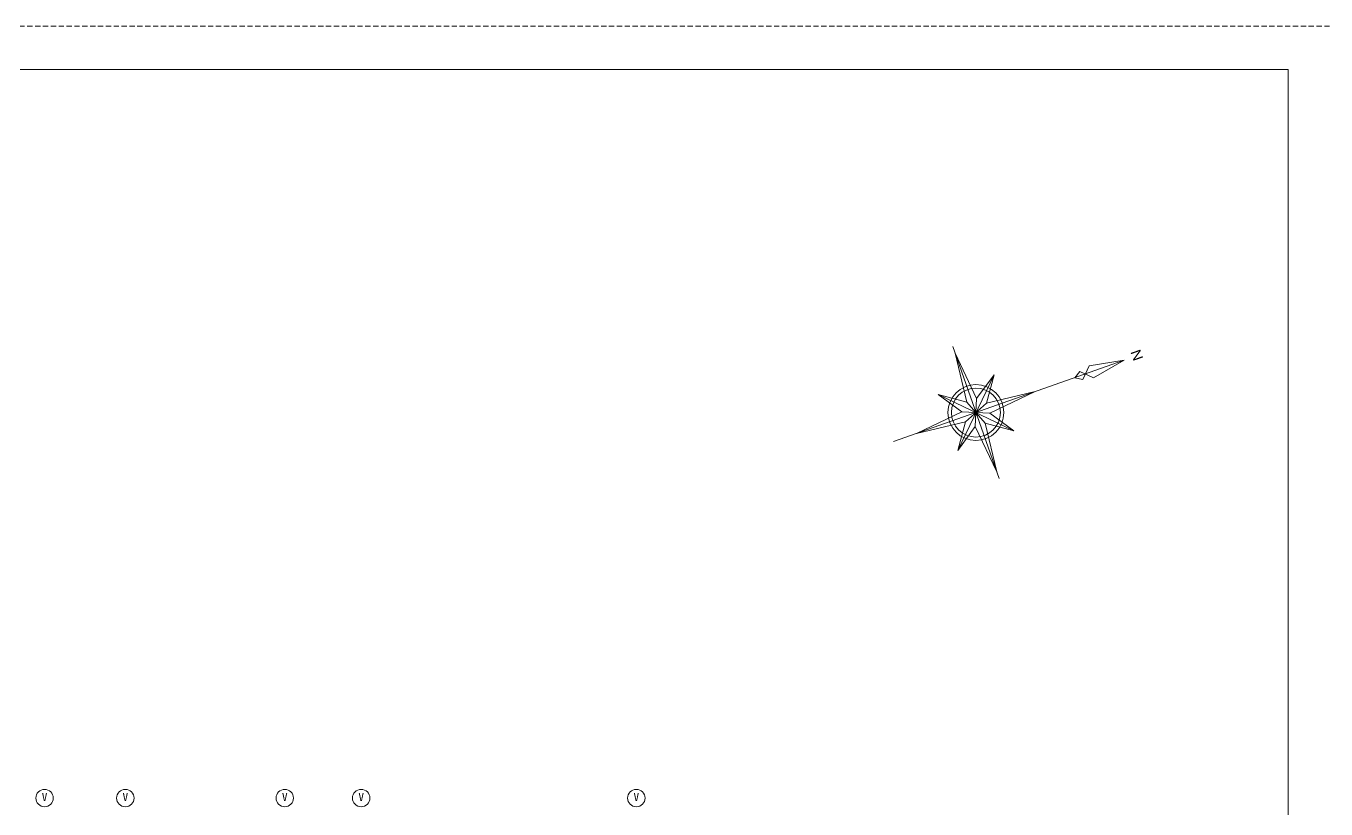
# Model space of a CAD drawing. Units: millimetres at full size, sheet at 1:100. Extents: x -84100 to 167013, y -59450 to 59350.
# Drawn here: x -31028 to -1262, y 41425 to 59350 of the extents above; entities that cross this region are included whole.
import ezdxf
from ezdxf.enums import TextEntityAlignment as Align

# ---------------------------------------------------------------- set-up
doc = ezdxf.new("R2010")
doc.units = ezdxf.units.MM
doc.header["$LTSCALE"] = 100
doc.linetypes.add('DASHED1', pattern=[1.8, 1.2, -0.6])
for name, color, linetype, lineweight in [('1-8_断面切断', 5, 'Continuous', 9), ('3-3', 4, 'Continuous', 9), ('F-0', 3, 'Continuous', 9)]:
    doc.layers.add(name, color=color, linetype=linetype, lineweight=lineweight)
doc.styles.add('ＭＳ ゴシック', font='')
doc.styles.get('ＭＳ ゴシック').set_extended_font_data('MS Gothic')

msp = doc.modelspace()

# ---------------------------------------------------------------- linework, layer by layer
at = {"layer": '1-8_断面切断', "color": 2}
for p, q in [((-8746.3, 48991.7), (-9809.5, 52009.9)), ((-11164.3, 49836.2), (-5882.4, 51696.9))]:
    msp.add_line(p, q, dxfattribs=at)
at = {"layer": '1-8_断面切断'}
for p, q in [((-9756.4, 51859), (-9263.1, 50819.8)), ((-9489.4, 50740.1), (-9756.4, 51859)), ((-6831.4, 51260.8), (-6684.8, 51566.9)), ((-6684.8, 51566.9), (-5882.4, 51696.9)), ((-6589.1, 51295.3), (-5882.4, 51696.9)), ((-9693.3, 49633.5), (-8862.5, 51368.1)), ((-9263.1, 50819.8), (-8862.5, 51368.1)), ((-8862.5, 51368.1), (-9038.6, 50712.3)), ((-7014.3, 51298.2), (-6895.2, 51441.9)), ((-7014.3, 51298.2), (-6831.4, 51260.8)), ((-6895.2, 51441.9), (-6589.1, 51295.3)), ((-10145.2, 50916.2), (-8410.6, 50085.3)), ((-10145.2, 50916.2), (-9489.4, 50740.1)), ((-9597, 50515.6), (-10145.2, 50916.2)), ((-9038.6, 50712.3), (-7919.7, 50979.2)), ((-8958.8, 50485.9), (-7919.7, 50979.2)), ((-9517.2, 50289.2), (-9038.6, 50712.3)), ((-9489.4, 50740.1), (-9066.4, 50261.5)), ((-9292.7, 50181.7), (-9263.1, 50819.8)), ((-10636.1, 50022.3), (-9597, 50515.6)), ((-9597, 50515.6), (-8958.8, 50485.9)), ((-8410.6, 50085.3), (-8958.8, 50485.9)), ((-10636.1, 50022.3), (-9517.2, 50289.2)), ((-9517.2, 50289.2), (-9693.3, 49633.5)), ((-9693.3, 49633.5), (-9292.7, 50181.7)), ((-9292.7, 50181.7), (-8799.5, 49142.6)), ((-9066.4, 50261.5), (-8410.6, 50085.3)), ((-8799.5, 49142.6), (-9066.4, 50261.5))]:
    msp.add_line(p, q, dxfattribs=at)
for radius in [640, 560]:
    msp.add_circle((-9277.9, 50500.8), radius, dxfattribs=at)
at = {"layer": '3-3'}
for centre in [(-30603.5, 41675.1), (-28753.5, 41675.1), (-25103.5, 41675.1), (-23353.5, 41675.1), (-17053.5, 41675.1)]:
    msp.add_circle(centre, 200, dxfattribs=at)
at = {"layer": 'F-0', "color": 7, "linetype": 'DASHED1'}
msp.add_line((-84100, 59350), (84100, 59350), dxfattribs=at)
at = {"layer": 'F-0', "color": 5}
for p in [(-81129, 58351.7), (-2129, 1351.7)]:
    msp.add_line(p, (-2129, 58351.7), dxfattribs=at)

# ---------------------------------------------------------------- texts
at = {"layer": '1-8_断面切断', "color": 3, "style": 'ＭＳ ゴシック'}
msp.add_text('Ｎ', height=234.6, rotation=289.405, dxfattribs=at).set_placement((-5822.7, 51903.5), align=Align.BOTTOM_LEFT)
at = {"layer": '3-3', "style": 'ＭＳ ゴシック'}
for p in [(-30666, 41550.1), (-28816, 41550.1), (-25166, 41550.1), (-23416, 41550.1), (-17116, 41550.1)]:
    msp.add_text('V', height=183.3, dxfattribs=at).set_placement(p, align=Align.BOTTOM_LEFT)

doc.saveas('drawing.dxf')
